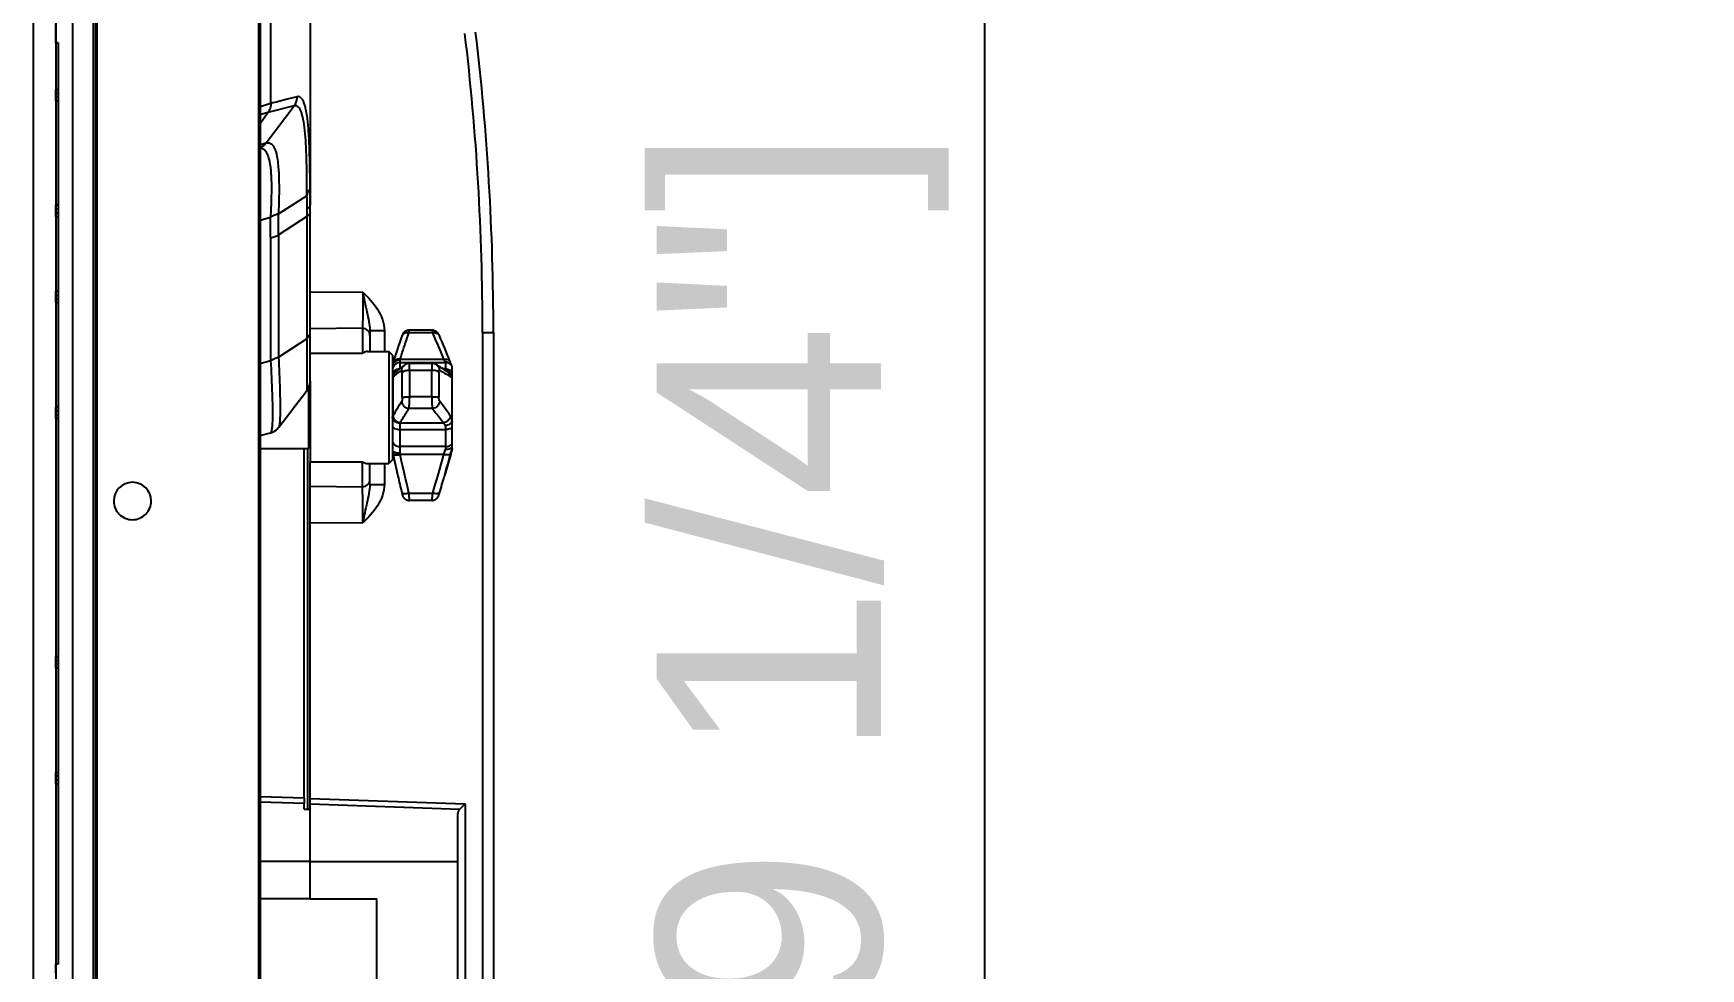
# Model space of a CAD drawing. Header units: millimetres. Extents: x -1070 to 42146, y 1440 to 12921.
# Drawn here: x 1522.8 to 1745.7, y 3146.5 to 3271.5 of the extents above; entities that cross this region are included whole.
import ezdxf

# ---------------------------------------------------------------- set-up
doc = ezdxf.new("R2010")
doc.units = ezdxf.units.MM
doc.layers.add('DIM', color=4, linetype='Continuous')
doc.layers.add('n', color=7, linetype='Continuous')
doc.styles.get("Standard").update_dxf_attribs({"font": 'arial.ttf'})
doc.dimstyles.new('ISO-200', dxfattribs={"dimtxt": 30, "dimasz": 25, "dimexe": 1.25, "dimexo": 5, "dimgap": 5, "dimtad": 1, "dimtoh": 1, "dimdec": 1, "dimdsep": 46, "dimtxsty": 'Standard', "dimcen": 2.5, "dimadec": 0, "dimazin": 0, "dimtfac": 1, "dimtdec": 1, "dimtmove": 0, "dimatfit": 3, "dimfxl": 1, "dimarcsym": 0})

# ---------------------------------------------------------------- blocks, each defined once
blk = doc.blocks.new('*D63')
at = {"layer": 'Defpoints', "color": 0, "transparency": 16777216}
for p in [(1535.32, 3416.54), (1535.32, 2876.54), (1649.96, 2876.54)]:
    blk.add_point(p, dxfattribs=at)
at = {"layer": 'DIM', "color": 0, "lineweight": -2, "transparency": 16777216}
for p, q in [((1540.32, 3416.54), (1651.21, 3416.54)), ((1649.96, 3391.54), (1649.96, 2901.54)), ((1540.32, 2876.54), (1651.21, 2876.54))]:
    blk.add_line(p, q, dxfattribs=at)
at = {"layer": 'DIM', "color": 0, "transparency": 16777216}
for points in [[(1645.79, 3391.54), (1654.12, 3391.54), (1649.96, 3416.54)], [(1645.79, 2901.54), (1654.12, 2901.54), (1649.96, 2876.54)]]:
    blk.add_solid(points, dxfattribs=at)
at = {"layer": 'DIM', "color": 0, "lineweight": -3, "transparency": 16777216, "insert": (1606.12, 3130.13), "char_height": 30, "attachment_point": 2, "rotation": 90}
blk.add_mtext('540 [1\'-9 1/4"]', dxfattribs=at)

msp = doc.modelspace()

# ---------------------------------------------------------------- linework, layer by layer
at = {"color": 1, "lineweight": -3}
msp.add_lwpolyline([(1525.817, 2771.641), (1522.817, 2771.641), (1522.817, 3521.641), (1525.817, 3521.641)], close=True, dxfattribs=at)
at = {"layer": 'n', "color": 7, "linetype": 'Continuous', "lineweight": -3, "true_color": 0xffffff}
for p, q in [((1552.976, 2895.505), (1552.976, 3397.577)), ((1528.117, 2897.769), (1528.117, 3395.313)), ((1530.824, 3394.66), (1530.824, 3021.541)), ((1531.117, 3394.699), (1531.117, 3021.541)), ((1531.322, 3394.726), (1531.322, 2898.355)), ((1553.117, 3394.041), (1553.117, 3104.041)), ((1559.817, 3292.191), (1559.817, 3250.891)), ((1554.579, 3262.171), (1554.579, 3280.911)), ((1525.817, 3270.291), (1525.817, 3272.791)), ((1526.117, 3270.291), (1525.817, 3270.291)), ((1526.117, 3270.291), (1526.117, 3147.141)), ((1526.117, 3264.041), (1525.817, 3264.041)), ((1525.817, 3264.024), (1525.817, 3264.041)), ((1525.817, 3263.525), (1525.817, 3264.024)), ((1525.817, 3264.024), (1526.117, 3264.024)), ((1525.817, 3263.024), (1525.817, 3263.525)), ((1525.817, 3263.525), (1526.117, 3263.525)), ((1525.817, 3262.525), (1525.817, 3263.024)), ((1525.817, 3263.024), (1526.117, 3263.024)), ((1525.817, 3262.524), (1526.117, 3262.524)), ((1554.182, 3260.947), (1553.114, 3260.629)), ((1554.579, 3262.171), (1553.117, 3261.724)), ((1553.117, 3259.502), (1554.182, 3260.947)), ((1553.942, 3256.895), (1557.7, 3261.853)), ((1557.696, 3261.857), (1554.182, 3260.947)), ((1553.12, 3256.676), (1553.909, 3256.887)), ((1553.909, 3256.887), (1553.938, 3256.896)), ((1555.585, 3247.406), (1559.397, 3249.89)), ((1559.817, 3250.891), (1559.817, 3249.01)), ((1526.117, 3248.557), (1525.817, 3248.557)), ((1525.817, 3248.057), (1525.817, 3248.557)), ((1525.817, 3247.556), (1525.817, 3248.057)), ((1526.117, 3248.057), (1525.817, 3248.057)), ((1525.817, 3247.057), (1525.817, 3247.556)), ((1525.817, 3247.556), (1526.117, 3247.556)), ((1559.404, 3247.089), (1559.402, 3248.063)), ((1559.817, 3249.01), (1559.817, 3248.686)), ((1559.817, 3248.686), (1559.817, 3249.01)), ((1559.817, 3247.705), (1559.817, 3248.686)), ((1559.817, 3239.491), (1559.817, 3247.705)), ((1525.817, 3247.041), (1525.817, 3247.057)), ((1525.817, 3247.057), (1526.117, 3247.057)), ((1526.117, 3247.041), (1525.817, 3247.041)), ((1553.117, 3246.586), (1554.522, 3246.963)), ((1555.594, 3244.607), (1559.404, 3247.089)), ((1559.403, 3230.741), (1559.404, 3247.089)), ((1554.525, 3244.25), (1554.525, 3227.813)), ((1555.594, 3244.607), (1555.595, 3228.259)), ((1559.817, 3231.465), (1559.817, 3239.491)), ((1526.117, 3237.072), (1525.817, 3237.072)), ((1525.817, 3237.055), (1525.817, 3237.072)), ((1525.817, 3236.556), (1525.817, 3237.055)), ((1525.817, 3237.055), (1526.117, 3237.055)), ((1525.817, 3236.055), (1525.817, 3236.556)), ((1525.817, 3236.556), (1526.117, 3236.556)), ((1566.852, 3236.96), (1559.817, 3236.894)), ((1525.817, 3235.556), (1525.817, 3236.055)), ((1525.817, 3236.055), (1526.117, 3236.055)), ((1525.817, 3235.555), (1526.117, 3235.555)), ((1566.817, 3232.128), (1559.817, 3232.063)), ((1566.817, 3232.128), (1566.817, 3229.041)), ((1567.817, 3231.824), (1567.817, 3231.162)), ((1567.817, 3231.824), (1568.479, 3231.824)), ((1568.479, 3231.824), (1569.747, 3231.824)), ((1569.747, 3231.824), (1569.747, 3229.041)), ((1573.087, 3231.866), (1573.091, 3231.868)), ((1573.091, 3231.872), (1573.091, 3231.872)), ((1576.09, 3231.872), (1573.091, 3231.872)), ((1576.09, 3231.872), (1576.09, 3231.872)), ((1576.09, 3231.868), (1576.095, 3231.865)), ((1555.595, 3228.259), (1559.403, 3230.741)), ((1559.817, 3225.051), (1559.817, 3231.465)), ((1567.817, 3231.162), (1567.817, 3229.041)), ((1572.082, 3231.083), (1572.081, 3231.082)), ((1576.169, 3231.524), (1573.027, 3231.524)), ((1577.088, 3231.15), (1577.088, 3231.15)), ((1582.869, 3231.541), (1584.317, 3231.541)), ((1582.869, 3231.541), (1582.869, 3112.164)), ((1584.317, 3231.541), (1584.317, 3112.164)), ((1553.117, 3227.436), (1554.525, 3227.813)), ((1559.817, 3228.785), (1566.817, 3228.785)), ((1566.817, 3229.041), (1566.817, 3228.785)), ((1567.485, 3229.041), (1570.317, 3229.041)), ((1570.817, 3228.541), (1570.317, 3229.041)), ((1570.317, 3229.041), (1570.317, 3227.906)), ((1570.317, 3227.906), (1570.317, 3226.977)), ((1570.817, 3228.541), (1570.817, 3228.388)), ((1570.817, 3228.388), (1570.817, 3227.477)), ((1570.817, 3227.477), (1570.817, 3227.344)), ((1570.817, 3227.344), (1570.817, 3226.576)), ((1570.888, 3227.501), (1570.888, 3227.501)), ((1570.983, 3227.805), (1570.898, 3227.532)), ((1570.898, 3227.532), (1570.898, 3227.532)), ((1571.103, 3228.182), (1570.983, 3227.805)), ((1571.817, 3227.873), (1571.817, 3227.541)), ((1571.817, 3227.541), (1577.856, 3227.541)), ((1571.817, 3227.541), (1571.817, 3226.729)), ((1571.853, 3228.004), (1577.622, 3228.004)), ((1573.045, 3227.41), (1573.045, 3227.41)), ((1576.146, 3227.41), (1573.045, 3227.41)), ((1576.147, 3227.41), (1576.146, 3227.41)), ((1576.697, 3227.252), (1576.695, 3227.253)), ((1577.856, 3227.541), (1577.951, 3227.541)), ((1577.951, 3226.701), (1577.951, 3227.541)), ((1578.556, 3227.594), (1578.556, 3227.594)), ((1559.817, 3225.049), (1559.817, 3225.051)), ((1559.817, 3225.051), (1559.817, 3225.049)), ((1559.817, 3225.051), (1559.817, 3225.051)), ((1559.817, 3225.049), (1559.817, 3224.937)), ((1559.817, 3225.048), (1559.817, 3225.049)), ((1559.817, 3225.049), (1559.817, 3225.048)), ((1570.317, 3226.977), (1570.317, 3223.541)), ((1570.817, 3226.576), (1570.817, 3226.225)), ((1570.817, 3226.225), (1570.817, 3225.85)), ((1570.817, 3225.85), (1570.817, 3225.421)), ((1570.818, 3225.446), (1570.817, 3225.426)), ((1570.817, 3225.421), (1570.817, 3224.609)), ((1570.82, 3225.498), (1570.818, 3225.446)), ((1570.832, 3225.598), (1570.82, 3225.498)), ((1570.868, 3225.603), (1570.868, 3225.427)), ((1570.868, 3225.427), (1570.868, 3222.032)), ((1571.205, 3226.226), (1571.201, 3226.223)), ((1571.201, 3226.223), (1571.201, 3226.223)), ((1571.291, 3226.299), (1571.205, 3226.226)), ((1572.138, 3222.888), (1572.138, 3226.198)), ((1572.417, 3227.195), (1572.418, 3227.196)), ((1573.113, 3226.505), (1576.063, 3226.505)), ((1573.113, 3226.505), (1573.113, 3222.977)), ((1576.063, 3222.977), (1576.063, 3226.505)), ((1577.024, 3226.217), (1577.024, 3222.894)), ((1577.951, 3226.701), (1577.571, 3226.701)), ((1578.193, 3226.285), (1578.193, 3226.286)), ((1578.732, 3227.163), (1578.724, 3227.18)), ((1578.817, 3226.271), (1578.817, 3227.041)), ((1578.817, 3225.704), (1578.817, 3226.271)), ((1578.817, 3221.541), (1578.817, 3225.704)), ((1555.617, 3218.899), (1559.403, 3223.833)), ((1559.405, 3223.833), (1559.405, 3223.833)), ((1559.617, 3224.178), (1559.617, 3221.541)), ((1559.817, 3223.541), (1559.617, 3223.541)), ((1559.81, 3224.89), (1559.812, 3224.917)), ((1559.817, 3224.937), (1559.817, 3224.71)), ((1559.817, 3224.71), (1559.817, 3224.247)), ((1559.817, 3224.247), (1559.817, 3221.541)), ((1570.317, 3223.541), (1570.317, 3223.05)), ((1570.317, 3223.05), (1570.317, 3222.801)), ((1570.317, 3222.801), (1570.317, 3221.541)), ((1570.817, 3224.609), (1570.817, 3223.47)), ((1570.817, 3223.47), (1570.817, 3222.996)), ((1570.817, 3222.996), (1570.817, 3222.756)), ((1570.817, 3222.756), (1570.817, 3222.272)), ((1573.113, 3222.977), (1573.112, 3222.805)), ((1576.063, 3222.977), (1573.113, 3222.977)), ((1526.117, 3221.589), (1525.817, 3221.589)), ((1525.817, 3221.089), (1525.817, 3221.588)), ((1525.817, 3220.588), (1525.817, 3221.089)), ((1526.117, 3221.089), (1525.817, 3221.089)), ((1525.817, 3220.089), (1525.817, 3220.588)), ((1525.817, 3220.588), (1526.117, 3220.588)), ((1559.617, 3221.541), (1559.617, 3218.541)), ((1559.817, 3221.541), (1559.817, 3214.296)), ((1570.317, 3221.541), (1570.317, 3221.034)), ((1570.317, 3221.034), (1570.317, 3220.28)), ((1570.817, 3222.272), (1570.817, 3221.541)), ((1570.817, 3221.541), (1570.817, 3221.052)), ((1570.817, 3221.052), (1570.817, 3220.809)), ((1570.817, 3220.809), (1570.817, 3220.325)), ((1570.868, 3222.032), (1570.868, 3221.541)), ((1570.868, 3221.541), (1570.868, 3220.893)), ((1570.868, 3220.893), (1570.868, 3220.764)), ((1570.868, 3220.764), (1570.868, 3220.379)), ((1571.15, 3220.881), (1571.079, 3220.756)), ((1572.052, 3222.351), (1571.545, 3221.541)), ((1576.169, 3221.397), (1573.027, 3221.397)), ((1577.758, 3221.541), (1577.131, 3222.355)), ((1578.817, 3219.733), (1578.817, 3221.541)), ((1525.817, 3220.072), (1525.817, 3220.089)), ((1525.817, 3220.089), (1526.117, 3220.089)), ((1526.117, 3220.072), (1525.817, 3220.072)), ((1555.595, 3218.869), (1555.617, 3218.899)), ((1555.603, 3218.863), (1555.626, 3218.892)), ((1555.603, 3218.863), (1555.626, 3218.892)), ((1555.625, 3218.891), (1555.625, 3218.891)), ((1559.817, 3219.541), (1559.617, 3219.541)), ((1559.617, 3218.541), (1559.617, 3218.45)), ((1559.617, 3218.45), (1559.617, 3216.046)), ((1570.317, 3220.28), (1570.317, 3220.031)), ((1570.317, 3220.031), (1570.317, 3219.538)), ((1570.317, 3219.538), (1570.317, 3216.105)), ((1570.817, 3220.325), (1570.817, 3220.085)), ((1570.817, 3220.085), (1570.817, 3219.847)), ((1570.817, 3219.847), (1570.817, 3219.541)), ((1570.817, 3219.541), (1570.817, 3218.254)), ((1571.817, 3219.415), (1571.817, 3218.603)), ((1571.817, 3218.603), (1577.951, 3218.603)), ((1571.817, 3218.603), (1571.817, 3216.309)), ((1571.853, 3219.501), (1577.622, 3219.501)), ((1577.951, 3216.309), (1577.951, 3218.603)), ((1578.817, 3218.848), (1578.817, 3219.733)), ((1578.817, 3216.745), (1578.817, 3218.848)), ((1553.117, 3217.777), (1554.525, 3218.154)), ((1554.53, 3218.155), (1554.53, 3218.155)), ((1570.317, 3216.105), (1570.317, 3214.041)), ((1570.817, 3218.254), (1570.817, 3218.041)), ((1570.817, 3218.041), (1570.817, 3216.678)), ((1570.817, 3216.678), (1570.817, 3216.339)), ((1570.817, 3216.339), (1570.817, 3215.738)), ((1571.817, 3216.309), (1571.817, 3215.456)), ((1577.951, 3216.309), (1571.817, 3216.309)), ((1578.817, 3216.346), (1578.817, 3216.745)), ((1578.817, 3216.041), (1578.817, 3216.346)), ((1553.117, 3216.041), (1559.617, 3216.041)), ((1559.017, 3169.312), (1559.017, 3216.041)), ((1559.517, 3167.869), (1559.517, 3216.041)), ((1559.817, 3211.019), (1559.817, 3214.296)), ((1559.817, 3214.296), (1566.817, 3214.296)), ((1566.817, 3214.041), (1566.817, 3214.296)), ((1566.817, 3210.953), (1566.817, 3214.041)), ((1567.485, 3214.041), (1570.317, 3214.041)), ((1567.817, 3211.919), (1567.817, 3214.041)), ((1569.747, 3214.041), (1569.747, 3211.257)), ((1570.817, 3214.541), (1570.317, 3214.041)), ((1570.817, 3215.738), (1570.817, 3215.604)), ((1570.817, 3215.604), (1570.817, 3215.249)), ((1570.817, 3215.249), (1570.817, 3214.545)), ((1570.817, 3214.545), (1570.817, 3214.541)), ((1570.868, 3215.428), (1570.879, 3215.379)), ((1570.868, 3215.428), (1570.868, 3215.319)), ((1570.868, 3215.319), (1571.036, 3214.591)), ((1570.879, 3215.379), (1570.89, 3215.324)), ((1571.036, 3214.591), (1571.496, 3212.6)), ((1571.853, 3215.255), (1571.843, 3215.288)), ((1577.622, 3215.255), (1571.853, 3215.255)), ((1578.612, 3215.322), (1577.815, 3212.533)), ((1578.817, 3216.041), (1578.612, 3215.322)), ((1567.817, 3211.257), (1567.817, 3211.919)), ((1571.496, 3212.6), (1571.536, 3212.425)), ((1571.535, 3212.424), (1571.551, 3212.355)), ((1571.536, 3212.425), (1571.546, 3212.382)), ((1577.747, 3212.289), (1577.759, 3212.333)), ((1577.758, 3212.333), (1577.814, 3212.532)), ((1577.759, 3212.333), (1577.816, 3212.532)), ((1559.817, 3206.187), (1559.817, 3211.019)), ((1559.817, 3211.019), (1566.817, 3210.953)), ((1567.817, 3211.257), (1568.479, 3211.257)), ((1568.479, 3211.257), (1569.747, 3211.257)), ((1572.053, 3210.211), (1572.053, 3210.211)), ((1573.027, 3210.096), (1576.169, 3210.096)), ((1577.129, 3210.161), (1577.129, 3210.16)), ((1576.064, 3209.114), (1573.112, 3209.114)), ((1576.064, 3209.114), (1576.064, 3209.114)), ((1559.817, 3169.284), (1559.817, 3206.187)), ((1559.817, 3206.187), (1566.852, 3206.122)), ((1526.117, 3188.244), (1525.817, 3188.244)), ((1525.817, 3188.227), (1525.817, 3188.244)), ((1525.817, 3187.728), (1525.817, 3188.227)), ((1525.817, 3188.227), (1526.117, 3188.227)), ((1525.817, 3187.227), (1525.817, 3187.728)), ((1525.817, 3187.728), (1526.117, 3187.728)), ((1525.817, 3186.728), (1525.817, 3187.227)), ((1525.817, 3187.227), (1526.117, 3187.227)), ((1525.817, 3186.727), (1526.117, 3186.727)), ((1526.117, 3172.761), (1525.817, 3172.761)), ((1525.817, 3172.261), (1525.817, 3172.76)), ((1525.817, 3171.76), (1525.817, 3172.261)), ((1526.117, 3172.261), (1525.817, 3172.261)), ((1525.817, 3171.26), (1525.817, 3171.76)), ((1525.817, 3171.76), (1526.117, 3171.76)), ((1525.817, 3171.244), (1525.817, 3171.26)), ((1525.817, 3171.26), (1526.117, 3171.26)), ((1526.117, 3171.244), (1525.817, 3171.244)), ((1559.017, 3169.312), (1553.117, 3169.518)), ((1559.017, 3169.312), (1559.017, 3168.603)), ((1559.817, 3168.575), (1559.817, 3169.284)), ((1559.817, 3169.284), (1580.552, 3168.559)), ((1559.017, 3168.603), (1553.117, 3168.809)), ((1559.017, 3167.869), (1559.017, 3168.603)), ((1559.017, 3167.869), (1559.517, 3167.869)), ((1559.817, 3167.569), (1559.817, 3168.575)), ((1559.817, 3168.575), (1579.835, 3167.876)), ((1559.817, 3160.869), (1559.817, 3167.569)), ((1559.817, 3160.869), (1559.817, 3167.569)), ((1579.517, 3167.145), (1579.517, 3125.936)), ((1579.835, 3167.876), (1580.552, 3168.559)), ((1580.552, 3168.559), (1580.552, 3124.522)), ((1559.817, 3160.869), (1553.117, 3160.869)), ((1559.817, 3155.869), (1559.817, 3160.869)), ((1559.817, 3160.869), (1579.517, 3160.869)), ((1559.817, 3155.869), (1559.817, 3160.869)), ((1559.817, 3155.869), (1553.117, 3155.869)), ((1559.817, 3155.869), (1568.73, 3155.869)), ((1568.73, 3137.213), (1568.73, 3155.869)), ((1526.117, 3147.141), (1525.817, 3147.141)), ((1525.817, 3145.941), (1525.817, 3147.141))]:
    msp.add_line(p, q, dxfattribs=at)
for points in [[(1573.091, 3231.868), (1573, 3231.864), (1572.894, 3231.848), (1572.793, 3231.823), (1572.697, 3231.788), (1572.607, 3231.744), (1572.523, 3231.694), (1572.447, 3231.638), (1572.38, 3231.577), (1572.32, 3231.514), (1572.268, 3231.45), (1572.224, 3231.386), (1572.187, 3231.324), (1572.155, 3231.262), (1572.127, 3231.201), (1572.102, 3231.139), (1572.081, 3231.082)], [(1577.088, 3231.15), (1577.051, 3231.231), (1577.013, 3231.303), (1576.972, 3231.372), (1576.924, 3231.441), (1576.869, 3231.509), (1576.804, 3231.578), (1576.727, 3231.644), (1576.641, 3231.705), (1576.546, 3231.76), (1576.441, 3231.805), (1576.328, 3231.839), (1576.209, 3231.861), (1576.09, 3231.868)], [(1572.082, 3231.083), (1571.95, 3230.703), (1571.795, 3230.253), (1571.645, 3229.814), (1571.5, 3229.388), (1571.362, 3228.974), (1571.229, 3228.572), (1571.103, 3228.182)], [(1578.556, 3227.594), (1578.45, 3227.868), (1578.301, 3228.247), (1578.144, 3228.637), (1577.98, 3229.039), (1577.808, 3229.454), (1577.629, 3229.88), (1577.443, 3230.319), (1577.251, 3230.769), (1577.088, 3231.15)], [(1570.898, 3227.532), (1570.895, 3227.522), (1570.891, 3227.512), (1570.888, 3227.501)], [(1573.045, 3227.409), (1572.988, 3227.407), (1572.894, 3227.398), (1572.801, 3227.38), (1572.711, 3227.353), (1572.623, 3227.318), (1572.538, 3227.275), (1572.458, 3227.225), (1572.418, 3227.196)], [(1576.695, 3227.253), (1576.668, 3227.269), (1576.581, 3227.314), (1576.491, 3227.351), (1576.398, 3227.378), (1576.303, 3227.397), (1576.206, 3227.407), (1576.147, 3227.409)], [(1578.193, 3226.286), (1578.082, 3226.362), (1577.928, 3226.466), (1577.767, 3226.573), (1577.598, 3226.683), (1577.423, 3226.796), (1577.241, 3226.911), (1577.054, 3227.029), (1576.86, 3227.15), (1576.697, 3227.252)], [(1578.724, 3227.18), (1578.698, 3227.243), (1578.667, 3227.315), (1578.634, 3227.396), (1578.598, 3227.486), (1578.556, 3227.594)], [(1559.812, 3224.917), (1559.814, 3224.947), (1559.817, 3225.049)], [(1570.881, 3225.779), (1570.853, 3225.691), (1570.832, 3225.598)], [(1571.047, 3226.069), (1571, 3226.007), (1570.956, 3225.937), (1570.915, 3225.861), (1570.881, 3225.779)], [(1571.144, 3226.173), (1571.095, 3226.124), (1571.047, 3226.069)], [(1571.205, 3226.226), (1571.191, 3226.215), (1571.144, 3226.173)], [(1572.417, 3227.195), (1572.285, 3227.093), (1572.128, 3226.972), (1571.976, 3226.853), (1571.828, 3226.737), (1571.686, 3226.624), (1571.548, 3226.513), (1571.417, 3226.405), (1571.291, 3226.299)], [(1555.626, 3218.892), (1555.991, 3219.37), (1556.482, 3220.013), (1556.96, 3220.638), (1557.424, 3221.245), (1557.873, 3221.833), (1558.309, 3222.403), (1558.731, 3222.954), (1559.139, 3223.486), (1559.404, 3223.832)], [(1559.404, 3223.832), (1559.454, 3223.901), (1559.511, 3223.986), (1559.563, 3224.073), (1559.61, 3224.163), (1559.653, 3224.256), (1559.691, 3224.351), (1559.724, 3224.447), (1559.752, 3224.545), (1559.768, 3224.609)], [(1559.768, 3224.609), (1559.776, 3224.644), (1559.794, 3224.744), (1559.795, 3224.758)], [(1559.795, 3224.758), (1559.807, 3224.846), (1559.81, 3224.89)], [(1554.53, 3218.155), (1554.609, 3218.178), (1554.698, 3218.208), (1554.786, 3218.242), (1554.87, 3218.28), (1554.952, 3218.321), (1555.032, 3218.365), (1555.108, 3218.412), (1555.181, 3218.462), (1555.251, 3218.514), (1555.318, 3218.568), (1555.381, 3218.623), (1555.441, 3218.681), (1555.497, 3218.739), (1555.549, 3218.797), (1555.598, 3218.856), (1555.603, 3218.863)], [(1555.386, 3218.628), (1555.44, 3218.68), (1555.496, 3218.738), (1555.549, 3218.796), (1555.598, 3218.855), (1555.603, 3218.863)], [(1571.551, 3212.355), (1571.61, 3212.1), (1571.671, 3211.838), (1571.735, 3211.566), (1571.8, 3211.286), (1571.868, 3210.997), (1571.938, 3210.7), (1572.01, 3210.393), (1572.053, 3210.211)], [(1577.129, 3210.16), (1577.182, 3210.342), (1577.271, 3210.646), (1577.357, 3210.941), (1577.44, 3211.228), (1577.521, 3211.506), (1577.599, 3211.775), (1577.674, 3212.036), (1577.747, 3212.289)], [(1572.053, 3210.211), (1572.061, 3210.182), (1572.07, 3210.141), (1572.08, 3210.102), (1572.089, 3210.065), (1572.097, 3210.031), (1572.105, 3210), (1572.112, 3209.97), (1572.119, 3209.943), (1572.126, 3209.919), (1572.132, 3209.896), (1572.138, 3209.874), (1572.144, 3209.852), (1572.151, 3209.83), (1572.159, 3209.806), (1572.169, 3209.778), (1572.181, 3209.747), (1572.194, 3209.715), (1572.209, 3209.682), (1572.227, 3209.647), (1572.247, 3209.611), (1572.269, 3209.576), (1572.293, 3209.54), (1572.318, 3209.505), (1572.346, 3209.471), (1572.375, 3209.438), (1572.406, 3209.406), (1572.438, 3209.375), (1572.473, 3209.345), (1572.509, 3209.316), (1572.547, 3209.289), (1572.586, 3209.263), (1572.628, 3209.239), (1572.671, 3209.216), (1572.715, 3209.196), (1572.762, 3209.177), (1572.809, 3209.161), (1572.858, 3209.147), (1572.909, 3209.135), (1572.96, 3209.125), (1573.013, 3209.119), (1573.067, 3209.115), (1573.112, 3209.114)], [(1576.064, 3209.114), (1576.131, 3209.116), (1576.193, 3209.122), (1576.254, 3209.132), (1576.313, 3209.145), (1576.371, 3209.162), (1576.426, 3209.182), (1576.48, 3209.205), (1576.531, 3209.23), (1576.58, 3209.258), (1576.627, 3209.288), (1576.671, 3209.319), (1576.712, 3209.353), (1576.751, 3209.388), (1576.787, 3209.423), (1576.82, 3209.46), (1576.851, 3209.497), (1576.88, 3209.536), (1576.907, 3209.576), (1576.931, 3209.615), (1576.953, 3209.654), (1576.972, 3209.694), (1576.989, 3209.73), (1577.002, 3209.763), (1577.014, 3209.794), (1577.025, 3209.825), (1577.036, 3209.856), (1577.046, 3209.889), (1577.058, 3209.925), (1577.07, 3209.965), (1577.084, 3210.008), (1577.098, 3210.056), (1577.114, 3210.108), (1577.129, 3210.161)]]:
    msp.add_lwpolyline(points, dxfattribs=at)
for centre, radius, start, end in [((1243.24, 3231.523), 339.629, 0.00295, 6.76671), ((1243.484, 3231.541), 340.833, 0, 6.76966), ((1059.79, 3247.564), 499.612, 0.05719, 0.26666), ((1065.549, 3248.688), 494.268, 0.03727, 0.25536), ((1042.621, 3244.396), 512.973, 0.02355, 0.33618), ((1038.403, 3245.057), 516.123, 359.91046, 0.21157), ((1576.584, 3230.934), 0.549, 23.15247, 25.16752), ((1571.452, 3227.324), 0.591, 159.47096, 162.62633), ((1571.817, 3226.541), 1, 90, 157.5), ((1571.458, 3227.322), 0.597, 143.56186, 159.43937), ((1564.584, 3231.383), 8.016, 334.89213, 335.06783), ((1577.896, 3226.608), 1.022, 86.21947, 92.24913), ((1577.951, 3226.541), 1, 38.53938, 90), ((1577.896, 3226.613), 1.017, 80.14646, 86.23441), ((1557.817, 3225.051), 2, 356.16667, 0), ((1557.817, 3225.049), 2, 356.21881, 360), ((1571.817, 3226.541), 1, 157.5, 180), ((1570.724, 3225.807), 0.25, 305.26634, 308.24278), ((1571.803, 3225.524), 0.922, 130.71801, 137.32885), ((1577.823, 3225.442), 1.029, 75.98016, 83.98436), ((1577.822, 3225.443), 1.028, 63.56716, 75.93184), ((1577.951, 3226.541), 1, 30.00234, 38.53938), ((1557.817, 3225.051), 2, 322.48476, 347.2486), ((1557.817, 3225.051), 2, 347.2486, 351.57877), ((1557.817, 3225.051), 2, 351.57877, 355.37829), ((1557.817, 3225.051), 2, 355.37829, 356.16667), ((1592.245, 3222.977), 16.182, 180.00049, 180.61076), ((1589.031, 3210.481), 20.685, 150.21499, 151.34919), ((1597.644, 3205.475), 30.647, 148.38335, 149.8222), ((1571.666, 3219.969), 0.897, 151.37711, 152.79578), ((1572.268, 3219.143), 0.548, 139.20422, 140.89724), ((1694.068, 3241.354), 125.898, 191.93255, 192.37843), ((1715.9, 3246.133), 148.247, 192.37354, 192.5856), ((1754.925, 3254.879), 188.24, 192.59541, 192.97953), ((1455.848, 3247.491), 126.879, 344.00609, 345.3162)]:
    msp.add_arc(centre, radius, start, end, dxfattribs=at)
for centre, major_axis, start_param, end_param in [((1536.068, 3209.041), (0, 2.5), 0, 1.5707963), ((1536.068, 3209.041), (0, 2.5), -1.5707963, 0), ((1536.068, 3209.041), (0, 2.5), 1.5707963, 3.1415927), ((1536.068, 3209.041), (0, 2.5), -3.1415927, -1.5707963), ((1559.517, 3167.569), (0, 0.3), -1.5707963, 0), ((1580.517, 3167.145), (1, 0), 2.3218969, 3.1415927)]:
    msp.add_ellipse(centre, major_axis=major_axis, ratio=1, start_param=start_param, end_param=end_param, dxfattribs=at)
for points, knots in [([(1558.077, 3263.068), (1557.572, 3262.938), (1556.404, 3262.644), (1555.24, 3262.341), (1554.579, 3262.171)], [0, 0, 0, 0, 0.4334101, 1, 1, 1, 1]), ([(1557.699, 3261.853), (1557.756, 3261.936), (1557.889, 3262.167), (1558.049, 3262.57), (1558.083, 3262.903), (1558.077, 3263.068)], [0, 0, 0, 0, 0.2339968, 0.6180406, 1, 1, 1, 1]), ([(1559.812, 3250.891), (1559.808, 3251.829), (1559.793, 3253.605), (1559.737, 3256.105), (1559.637, 3258.263), (1559.481, 3260.041), (1559.291, 3261.272), (1559.088, 3262.041), (1558.93, 3262.463), (1558.753, 3262.778), (1558.55, 3262.992), (1558.315, 3263.097), (1558.153, 3263.087), (1558.077, 3263.068)], [0, 0, 0, 0, 0.220135, 0.4170073, 0.5870226, 0.7270722, 0.8360529, 0.878766, 0.9137099, 0.9414397, 0.9632733, 0.9816881, 1, 1, 1, 1]), ([(1554.579, 3262.171), (1554.581, 3261.953), (1554.515, 3261.515), (1554.312, 3261.121), (1554.183, 3260.947)], [0, 0, 0, 0, 0.501755, 1, 1, 1, 1]), ([(1559.394, 3249.891), (1559.393, 3250.808), (1559.386, 3252.549), (1559.336, 3255.002), (1559.243, 3257.123), (1559.092, 3258.875), (1558.905, 3260.089), (1558.704, 3260.848), (1558.547, 3261.264), (1558.371, 3261.575), (1558.169, 3261.784), (1557.935, 3261.886), (1557.774, 3261.873), (1557.7, 3261.853)], [0, 0, 0, 0, 0.2190864, 0.4155256, 0.5856118, 0.7259448, 0.8352683, 0.878131, 0.9132059, 0.9410624, 0.9630178, 0.9814988, 1, 1, 1, 1]), ([(1553.117, 3256.21), (1553.231, 3256.21), (1553.469, 3256.163), (1553.78, 3255.926), (1554.032, 3255.549), (1554.156, 3255.243), (1554.214, 3255.07)], [0, 0, 0, 0, 0.2017738, 0.4164256, 0.6760517, 1, 1, 1, 1]), ([(1553.942, 3256.895), (1554.068, 3256.929), (1554.341, 3256.949), (1554.722, 3256.73), (1555.012, 3256.311), (1555.147, 3255.963), (1555.211, 3255.761)], [0, 0, 0, 0, 0.2065494, 0.4107271, 0.6650899, 1, 1, 1, 1]), ([(1554.214, 3255.07), (1554.36, 3254.63), (1554.546, 3253.555), (1554.648, 3251.716), (1554.635, 3249.463), (1554.559, 3247.832), (1554.514, 3246.96)], [0, 0, 0, 0, 0.1706599, 0.3988381, 0.678468, 1, 1, 1, 1]), ([(1555.211, 3255.761), (1555.353, 3255.308), (1555.54, 3254.204), (1555.656, 3252.313), (1555.668, 3249.99), (1555.617, 3248.307), (1555.583, 3247.406)], [0, 0, 0, 0, 0.1699529, 0.3978346, 0.6776608, 1, 1, 1, 1]), ([(1559.397, 3249.891), (1559.425, 3250.019), (1559.477, 3250.2), (1559.571, 3250.413), (1559.651, 3250.522), (1559.728, 3250.602), (1559.797, 3250.72), (1559.811, 3250.823), (1559.812, 3250.891)], [0, 0, 0, 0, 0.358383, 0.5136747, 0.6309265, 0.7260239, 0.8156521, 1, 1, 1, 1]), ([(1555.583, 3247.396), (1555.509, 3247.387), (1555.345, 3247.346), (1554.98, 3247.216), (1554.701, 3247.073), (1554.514, 3246.96)], [0, 0, 0, 0, 0.1927941, 0.4350229, 1, 1, 1, 1]), ([(1559.817, 3248.686), (1559.817, 3248.571), (1559.722, 3248.313), (1559.52, 3248.142), (1559.402, 3248.063)], [0, 0, 0, 0, 0.4480396, 1, 1, 1, 1]), ([(1559.817, 3247.705), (1559.817, 3247.591), (1559.722, 3247.334), (1559.522, 3247.164), (1559.404, 3247.085)], [0, 0, 0, 0, 0.4479867, 1, 1, 1, 1]), ([(1554.525, 3244.25), (1554.726, 3244.277), (1555.097, 3244.357), (1555.447, 3244.512), (1555.594, 3244.607)], [0, 0, 0, 0, 0.5368122, 1, 1, 1, 1]), ([(1566.852, 3236.96), (1566.851, 3236.424), (1566.843, 3234.813), (1566.847, 3233.202), (1566.817, 3232.128)], [0, 0, 0, 0, 0.3328421, 1, 1, 1, 1]), ([(1566.852, 3236.96), (1567.031, 3236.062), (1567.298, 3234.749), (1567.676, 3233.051), (1567.817, 3232.23), (1567.817, 3231.824)], [0, 0, 0, 0, 0.5255642, 0.7674466, 1, 1, 1, 1]), ([(1566.852, 3236.96), (1567.564, 3236.247), (1568.975, 3234.819), (1569.747, 3232.821), (1569.747, 3231.824)], [0, 0, 0, 0, 0.5028313, 1, 1, 1, 1]), ([(1567.817, 3231.162), (1567.817, 3231.41), (1567.595, 3231.93), (1567.071, 3232.128), (1566.817, 3232.128)], [0, 0, 0, 0, 0.493873, 1, 1, 1, 1]), ([(1573.027, 3231.524), (1573.032, 3231.57), (1573.042, 3231.651), (1573.057, 3231.755), (1573.072, 3231.822), (1573.08, 3231.857), (1573.087, 3231.866)], [0, 0, 0, 0, 0.4018651, 0.7031962, 0.9025986, 1, 1, 1, 1]), ([(1576.095, 3231.865), (1576.103, 3231.857), (1576.114, 3231.821), (1576.131, 3231.755), (1576.15, 3231.65), (1576.162, 3231.57), (1576.169, 3231.524)], [0, 0, 0, 0, 0.1013668, 0.302128, 0.6022859, 1, 1, 1, 1]), ([(1559.403, 3230.739), (1559.46, 3230.817), (1559.557, 3230.958), (1559.7, 3231.134), (1559.8, 3231.294), (1559.817, 3231.409), (1559.817, 3231.465)], [0, 0, 0, 0, 0.3412735, 0.601587, 0.8028326, 1, 1, 1, 1]), ([(1559.405, 3223.833), (1559.411, 3223.845), (1559.409, 3223.893), (1559.417, 3223.988), (1559.418, 3224.143), (1559.422, 3224.352), (1559.424, 3224.617), (1559.427, 3225.079), (1559.427, 3225.786), (1559.425, 3226.782), (1559.421, 3227.96), (1559.413, 3229.3), (1559.408, 3230.245), (1559.404, 3230.74)], [0, 0, 0, 0, 0.0057862, 0.0198176, 0.0420539, 0.0724285, 0.1108405, 0.1571788, 0.2730265, 0.4180809, 0.5896914, 0.7847723, 1, 1, 1, 1]), ([(1571.853, 3228.004), (1571.944, 3228.299), (1572.32, 3229.477), (1572.723, 3230.647), (1573.027, 3231.524)], [0, 0, 0, 0, 0.2493469, 1, 1, 1, 1]), ([(1573.027, 3231.524), (1572.928, 3231.538), (1572.726, 3231.543), (1572.439, 3231.471), (1572.205, 3231.314), (1572.109, 3231.161), (1572.082, 3231.083)], [0, 0, 0, 0, 0.2670108, 0.5334851, 0.7795548, 1, 1, 1, 1]), ([(1576.169, 3231.524), (1576.26, 3231.54), (1576.447, 3231.552), (1576.717, 3231.5), (1576.944, 3231.371), (1577.047, 3231.238), (1577.08, 3231.168)], [0, 0, 0, 0, 0.2663332, 0.5311638, 0.7772564, 1, 1, 1, 1]), ([(1576.169, 3231.524), (1576.294, 3231.231), (1576.794, 3230.065), (1577.281, 3228.892), (1577.622, 3228.004)], [0, 0, 0, 0, 0.2507024, 1, 1, 1, 1]), ([(1555.595, 3228.247), (1555.53, 3228.201), (1555.408, 3228.166), (1555.243, 3228.12), (1555.06, 3228.05), (1554.82, 3227.947), (1554.624, 3227.861), (1554.525, 3227.813)], [0, 0, 0, 0, 0.2069531, 0.3202061, 0.4443789, 0.7153497, 1, 1, 1, 1]), ([(1554.53, 3227.815), (1554.616, 3226.318), (1554.734, 3223.743), (1554.797, 3221.164), (1554.776, 3220.084)], [0, 0, 0, 0, 0.5813645, 1, 1, 1, 1]), ([(1555.596, 3228.259), (1555.666, 3226.801), (1555.762, 3224.294), (1555.812, 3221.785), (1555.796, 3220.735)], [0, 0, 0, 0, 0.5815078, 1, 1, 1, 1]), ([(1567.485, 3229.041), (1567.434, 3229.041), (1567.193, 3229.011), (1566.972, 3228.895), (1566.817, 3228.785)], [0, 0, 0, 0, 0.2120776, 1, 1, 1, 1]), ([(1571.817, 3227.873), (1571.693, 3227.873), (1571.438, 3227.834), (1571.102, 3227.655), (1570.871, 3227.373), (1570.817, 3227.146), (1570.817, 3227.041)], [0, 0, 0, 0, 0.2599494, 0.5295122, 0.7804516, 1, 1, 1, 1]), ([(1571.853, 3228.004), (1571.751, 3228.017), (1571.543, 3228.019), (1571.249, 3227.937), (1571.015, 3227.771), (1570.923, 3227.612), (1570.898, 3227.532)], [0, 0, 0, 0, 0.2689998, 0.5366062, 0.7820574, 1, 1, 1, 1]), ([(1571.843, 3227.982), (1571.679, 3228.002), (1571.353, 3227.982), (1571.067, 3227.799), (1570.977, 3227.677)], [0, 0, 0, 0, 0.5206834, 1, 1, 1, 1]), ([(1571.817, 3227.873), (1571.817, 3227.882), (1571.819, 3227.919), (1571.831, 3227.956), (1571.843, 3227.982)], [0, 0, 0, 0, 0.2311552, 1, 1, 1, 1]), ([(1573.113, 3226.505), (1573.113, 3226.631), (1573.111, 3226.807), (1573.103, 3227.027), (1573.095, 3227.156), (1573.086, 3227.259), (1573.075, 3227.337), (1573.065, 3227.381), (1573.053, 3227.408), (1573.045, 3227.409)], [0, 0, 0, 0, 0.4115869, 0.5806217, 0.7230239, 0.8372428, 0.9218261, 0.9756686, 1, 1, 1, 1]), ([(1576.146, 3227.409), (1576.138, 3227.408), (1576.122, 3227.383), (1576.11, 3227.338), (1576.096, 3227.26), (1576.079, 3227.107), (1576.065, 3226.852), (1576.063, 3226.631), (1576.063, 3226.505)], [0, 0, 0, 0, 0.0265839, 0.0806759, 0.1647326, 0.2781109, 0.5880409, 1, 1, 1, 1]), ([(1577.131, 3226.523), (1577.12, 3226.664), (1577.034, 3226.953), (1576.823, 3227.173), (1576.697, 3227.252)], [0, 0, 0, 0, 0.4877572, 1, 1, 1, 1]), ([(1577.622, 3228.004), (1577.719, 3228.019), (1577.917, 3228.028), (1578.199, 3227.962), (1578.43, 3227.815), (1578.527, 3227.669), (1578.556, 3227.594)], [0, 0, 0, 0, 0.2694935, 0.5360588, 0.7809837, 1, 1, 1, 1]), ([(1577.622, 3228.004), (1577.645, 3227.964), (1577.72, 3227.837), (1577.798, 3227.713), (1577.856, 3227.629)], [0, 0, 0, 0, 0.312231, 1, 1, 1, 1]), ([(1577.856, 3227.629), (1577.873, 3227.607), (1577.902, 3227.575), (1577.935, 3227.547), (1577.948, 3227.541)], [0, 0, 0, 0, 0.6586943, 1, 1, 1, 1]), ([(1578.07, 3227.615), (1578.199, 3227.592), (1578.45, 3227.495), (1578.64, 3227.303), (1578.709, 3227.193)], [0, 0, 0, 0, 0.503034, 1, 1, 1, 1]), ([(1571.779, 3226.7), (1571.653, 3226.696), (1571.405, 3226.647), (1571.087, 3226.459), (1570.869, 3226.178), (1570.817, 3225.95), (1570.817, 3225.841)], [0, 0, 0, 0, 0.2672536, 0.5242795, 0.7672854, 1, 1, 1, 1]), ([(1570.868, 3225.603), (1570.882, 3225.718), (1570.953, 3225.952), (1571.107, 3226.144), (1571.201, 3226.223)], [0, 0, 0, 0, 0.4852447, 1, 1, 1, 1]), ([(1570.879, 3225.611), (1570.972, 3225.684), (1571.36, 3225.985), (1571.754, 3226.278), (1572.052, 3226.501)], [0, 0, 0, 0, 0.2407606, 1, 1, 1, 1]), ([(1571.125, 3226.149), (1571.055, 3226.073), (1570.943, 3225.903), (1570.89, 3225.707), (1570.879, 3225.611)], [0, 0, 0, 0, 0.5145368, 1, 1, 1, 1]), ([(1572.052, 3226.501), (1572.06, 3226.63), (1572.131, 3226.897), (1572.308, 3227.111), (1572.417, 3227.195)], [0, 0, 0, 0, 0.4850564, 1, 1, 1, 1]), ([(1572.052, 3226.501), (1572.058, 3226.504), (1572.07, 3226.509), (1572.09, 3226.499), (1572.104, 3226.476), (1572.123, 3226.423), (1572.135, 3226.328), (1572.138, 3226.245), (1572.138, 3226.198)], [0, 0, 0, 0, 0.0534418, 0.1051035, 0.177414, 0.2824508, 0.5902488, 1, 1, 1, 1]), ([(1573.113, 3226.505), (1572.903, 3226.505), (1572.605, 3226.473), (1572.28, 3226.341), (1572.167, 3226.247), (1572.138, 3226.198)], [0, 0, 0, 0, 0.5983489, 0.8365431, 1, 1, 1, 1]), ([(1577.024, 3226.217), (1576.99, 3226.264), (1576.875, 3226.352), (1576.554, 3226.475), (1576.265, 3226.505), (1576.063, 3226.505)], [0, 0, 0, 0, 0.1690517, 0.4087896, 1, 1, 1, 1]), ([(1577.024, 3226.217), (1577.025, 3226.265), (1577.028, 3226.349), (1577.044, 3226.445), (1577.066, 3226.499), (1577.085, 3226.522), (1577.109, 3226.53), (1577.124, 3226.526), (1577.131, 3226.523)], [0, 0, 0, 0, 0.3975099, 0.6974285, 0.8019893, 0.8777844, 0.9377252, 1, 1, 1, 1]), ([(1577.131, 3226.523), (1577.256, 3226.448), (1577.741, 3226.157), (1578.227, 3225.865), (1578.584, 3225.643)], [0, 0, 0, 0, 0.2574756, 1, 1, 1, 1]), ([(1577.951, 3226.701), (1577.951, 3226.661), (1577.938, 3226.587), (1577.9, 3226.524), (1577.88, 3226.498)], [0, 0, 0, 0, 0.5469368, 1, 1, 1, 1]), ([(1577.951, 3226.701), (1578.122, 3226.701), (1578.459, 3226.627), (1578.727, 3226.404), (1578.817, 3226.271)], [0, 0, 0, 0, 0.5152331, 1, 1, 1, 1]), ([(1578.584, 3225.643), (1578.566, 3225.767), (1578.481, 3226.016), (1578.301, 3226.21), (1578.193, 3226.285)], [0, 0, 0, 0, 0.4871716, 1, 1, 1, 1]), ([(1578.817, 3225.704), (1578.783, 3225.84), (1578.649, 3226.109), (1578.414, 3226.297), (1578.28, 3226.364)], [0, 0, 0, 0, 0.4852001, 1, 1, 1, 1]), ([(1578.584, 3225.643), (1578.622, 3225.619), (1578.723, 3225.584), (1578.796, 3225.664), (1578.817, 3225.704)], [0, 0, 0, 0, 0.5004404, 1, 1, 1, 1]), ([(1559.405, 3223.833), (1559.405, 3223.833), (1559.405, 3223.833), (1559.405, 3223.833), (1559.405, 3223.833)], [0, 0, 0, 0, 0.4612498, 1, 1, 1, 1]), ([(1572.138, 3222.888), (1572.138, 3222.779), (1572.129, 3222.626), (1572.093, 3222.447), (1572.067, 3222.378), (1572.052, 3222.351)], [0, 0, 0, 0, 0.5979478, 0.8338875, 1, 1, 1, 1]), ([(1572.138, 3222.888), (1572.176, 3222.907), (1572.296, 3222.93), (1572.513, 3222.957), (1572.798, 3222.973), (1573.006, 3222.977), (1573.113, 3222.977)], [0, 0, 0, 0, 0.1305876, 0.3651698, 0.6734747, 1, 1, 1, 1]), ([(1573.027, 3221.397), (1573.042, 3221.47), (1573.064, 3221.653), (1573.088, 3221.971), (1573.105, 3222.367), (1573.111, 3222.653), (1573.112, 3222.805)], [0, 0, 0, 0, 0.1585794, 0.3911139, 0.6781544, 1, 1, 1, 1]), ([(1576.063, 3222.977), (1576.166, 3222.977), (1576.367, 3222.973), (1576.644, 3222.958), (1576.861, 3222.933), (1576.982, 3222.911), (1577.024, 3222.894)], [0, 0, 0, 0, 0.3196751, 0.6228706, 0.8593688, 1, 1, 1, 1]), ([(1576.063, 3222.805), (1576.065, 3222.653), (1576.072, 3222.365), (1576.093, 3221.969), (1576.123, 3221.651), (1576.15, 3221.469), (1576.169, 3221.397)], [0, 0, 0, 0, 0.3227363, 0.6097133, 0.8417411, 1, 1, 1, 1]), ([(1577.131, 3222.355), (1577.088, 3222.416), (1577.039, 3222.601), (1577.025, 3222.784), (1577.024, 3222.894)], [0, 0, 0, 0, 0.4044298, 1, 1, 1, 1]), ([(1555.796, 3220.735), (1555.792, 3220.491), (1555.782, 3220.062), (1555.749, 3219.509), (1555.71, 3219.16), (1555.666, 3218.975), (1555.641, 3218.912), (1555.626, 3218.891)], [0, 0, 0, 0, 0.3933965, 0.6919991, 0.8934767, 0.9582138, 1, 1, 1, 1]), ([(1571.853, 3219.501), (1571.945, 3219.661), (1572.323, 3220.3), (1572.724, 3220.926), (1573.027, 3221.397)], [0, 0, 0, 0, 0.2472874, 1, 1, 1, 1]), ([(1572.052, 3222.351), (1572.06, 3222.236), (1572.122, 3221.995), (1572.343, 3221.684), (1572.661, 3221.469), (1572.908, 3221.406), (1573.027, 3221.397)], [0, 0, 0, 0, 0.2345738, 0.4943431, 0.7575779, 1, 1, 1, 1]), ([(1577.131, 3222.355), (1577.112, 3222.117), (1576.882, 3221.644), (1576.41, 3221.42), (1576.169, 3221.397)], [0, 0, 0, 0, 0.496173, 1, 1, 1, 1]), ([(1576.169, 3221.397), (1576.294, 3221.239), (1576.79, 3220.616), (1577.277, 3219.986), (1577.622, 3219.501)], [0, 0, 0, 0, 0.2526662, 1, 1, 1, 1]), ([(1554.776, 3220.084), (1554.771, 3219.812), (1554.757, 3219.339), (1554.711, 3218.744), (1554.655, 3218.381), (1554.593, 3218.209), (1554.551, 3218.161), (1554.53, 3218.155)], [0, 0, 0, 0, 0.4147679, 0.7193027, 0.9114485, 0.9668603, 1, 1, 1, 1]), ([(1571.817, 3219.415), (1571.693, 3219.415), (1571.435, 3219.458), (1571.097, 3219.653), (1570.869, 3219.957), (1570.817, 3220.198), (1570.817, 3220.31)], [0, 0, 0, 0, 0.2522897, 0.5180037, 0.7723413, 1, 1, 1, 1]), ([(1570.817, 3219.093), (1570.817, 3219.025), (1570.869, 3218.917), (1570.988, 3218.814), (1571.165, 3218.71), (1571.447, 3218.626), (1571.689, 3218.603), (1571.817, 3218.603)], [0, 0, 0, 0, 0.1687793, 0.2734358, 0.3942219, 0.6791035, 1, 1, 1, 1]), ([(1571.843, 3219.489), (1571.727, 3219.497), (1571.49, 3219.554), (1571.178, 3219.753), (1570.954, 3220.041), (1570.882, 3220.269), (1570.868, 3220.379)], [0, 0, 0, 0, 0.2440279, 0.5066227, 0.7652215, 1, 1, 1, 1]), ([(1570.879, 3220.399), (1570.906, 3220.169), (1571.148, 3219.717), (1571.617, 3219.518), (1571.853, 3219.501)], [0, 0, 0, 0, 0.4939881, 1, 1, 1, 1]), ([(1578.584, 3220.39), (1578.551, 3220.163), (1578.31, 3219.723), (1577.854, 3219.521), (1577.622, 3219.501)], [0, 0, 0, 0, 0.4961212, 1, 1, 1, 1]), ([(1577.622, 3219.501), (1577.647, 3219.478), (1577.754, 3219.359), (1577.82, 3219.209), (1577.856, 3219.09)], [0, 0, 0, 0, 0.2186588, 1, 1, 1, 1]), ([(1578.817, 3219.733), (1578.759, 3219.556), (1578.466, 3219.235), (1578.07, 3219.11), (1577.856, 3219.09)], [0, 0, 0, 0, 0.4632525, 1, 1, 1, 1]), ([(1577.856, 3219.09), (1577.868, 3219.054), (1577.896, 3218.958), (1577.939, 3218.798), (1577.949, 3218.67), (1577.951, 3218.603)], [0, 0, 0, 0, 0.2290028, 0.6000625, 1, 1, 1, 1]), ([(1578.817, 3218.848), (1578.77, 3218.808), (1578.652, 3218.737), (1578.365, 3218.631), (1578.119, 3218.603), (1577.951, 3218.603)], [0, 0, 0, 0, 0.203084, 0.4482429, 1, 1, 1, 1]), ([(1578.817, 3219.732), (1578.793, 3219.862), (1578.737, 3220.09), (1578.64, 3220.305), (1578.584, 3220.39)], [0, 0, 0, 0, 0.5651486, 1, 1, 1, 1]), ([(1570.817, 3217.181), (1570.817, 3217.067), (1570.872, 3216.831), (1571.099, 3216.542), (1571.431, 3216.353), (1571.688, 3216.309), (1571.817, 3216.309)], [0, 0, 0, 0, 0.234019, 0.4777019, 0.7344315, 1, 1, 1, 1]), ([(1577.951, 3216.309), (1577.95, 3216.25), (1577.917, 3216.12), (1577.878, 3215.995), (1577.856, 3215.926)], [0, 0, 0, 0, 0.44718, 1, 1, 1, 1]), ([(1578.741, 3216.214), (1578.698, 3216.159), (1578.452, 3215.948), (1578.103, 3215.901), (1577.856, 3215.926)], [0, 0, 0, 0, 0.2192719, 1, 1, 1, 1]), ([(1577.951, 3216.309), (1578.122, 3216.309), (1578.46, 3216.384), (1578.728, 3216.61), (1578.817, 3216.745)], [0, 0, 0, 0, 0.5139297, 1, 1, 1, 1]), ([(1578.584, 3215.329), (1578.607, 3215.42), (1578.693, 3215.757), (1578.772, 3216.096), (1578.817, 3216.346)], [0, 0, 0, 0, 0.2699909, 1, 1, 1, 1]), ([(1578.817, 3216.346), (1578.813, 3216.335), (1578.793, 3216.288), (1578.765, 3216.244), (1578.741, 3216.214)], [0, 0, 0, 0, 0.2396449, 1, 1, 1, 1]), ([(1566.817, 3214.296), (1566.874, 3214.256), (1567.076, 3214.129), (1567.314, 3214.041), (1567.485, 3214.041)], [0, 0, 0, 0, 0.2900983, 1, 1, 1, 1]), ([(1570.817, 3215.901), (1570.817, 3215.887), (1570.824, 3215.825), (1570.858, 3215.768), (1570.891, 3215.733)], [0, 0, 0, 0, 0.2218643, 1, 1, 1, 1]), ([(1570.868, 3215.428), (1570.884, 3215.383), (1570.955, 3215.324), (1571.072, 3215.282), (1571.252, 3215.245), (1571.514, 3215.241), (1571.731, 3215.267), (1571.843, 3215.288)], [0, 0, 0, 0, 0.1384678, 0.2402688, 0.3655493, 0.6707648, 1, 1, 1, 1]), ([(1570.879, 3215.379), (1570.894, 3215.335), (1570.966, 3215.279), (1571.081, 3215.24), (1571.262, 3215.207), (1571.524, 3215.207), (1571.742, 3215.234), (1571.853, 3215.255)], [0, 0, 0, 0, 0.1347838, 0.235932, 0.3613087, 0.6683108, 1, 1, 1, 1]), ([(1570.891, 3215.733), (1570.935, 3215.686), (1571.058, 3215.601), (1571.367, 3215.486), (1571.635, 3215.456), (1571.817, 3215.456)], [0, 0, 0, 0, 0.1958233, 0.4449344, 1, 1, 1, 1]), ([(1571.843, 3215.288), (1571.838, 3215.302), (1571.823, 3215.356), (1571.817, 3215.414), (1571.817, 3215.456)], [0, 0, 0, 0, 0.2565359, 1, 1, 1, 1]), ([(1577.856, 3215.926), (1577.841, 3215.874), (1577.773, 3215.647), (1577.689, 3215.426), (1577.622, 3215.255)], [0, 0, 0, 0, 0.2252872, 1, 1, 1, 1]), ([(1578.584, 3215.33), (1578.565, 3215.288), (1578.492, 3215.238), (1578.377, 3215.206), (1578.198, 3215.182), (1577.942, 3215.194), (1577.731, 3215.23), (1577.622, 3215.255)], [0, 0, 0, 0, 0.135501, 0.2367802, 0.3619465, 0.668026, 1, 1, 1, 1]), ([(1566.817, 3210.953), (1567.071, 3210.953), (1567.595, 3211.151), (1567.817, 3211.671), (1567.817, 3211.919)], [0, 0, 0, 0, 0.506127, 1, 1, 1, 1]), ([(1566.852, 3206.122), (1566.851, 3206.658), (1566.843, 3208.268), (1566.847, 3209.879), (1566.817, 3210.953)], [0, 0, 0, 0, 0.3328419, 1, 1, 1, 1]), ([(1567.817, 3211.257), (1567.817, 3210.852), (1567.676, 3210.03), (1567.298, 3208.332), (1567.031, 3207.02), (1566.852, 3206.122)], [0, 0, 0, 0, 0.2325535, 0.4744357, 1, 1, 1, 1]), ([(1569.747, 3211.257), (1569.747, 3210.261), (1568.975, 3208.263), (1567.564, 3206.834), (1566.852, 3206.122)], [0, 0, 0, 0, 0.4971687, 1, 1, 1, 1]), ([(1572.053, 3210.211), (1572.064, 3210.167), (1572.132, 3210.107), (1572.246, 3210.069), (1572.428, 3210.036), (1572.694, 3210.04), (1572.914, 3210.073), (1573.027, 3210.096)], [0, 0, 0, 0, 0.1309316, 0.2302471, 0.354973, 0.6643217, 1, 1, 1, 1]), ([(1573.112, 3209.114), (1573.11, 3209.114), (1573.111, 3209.123), (1573.107, 3209.135), (1573.106, 3209.159), (1573.102, 3209.189), (1573.099, 3209.229), (1573.093, 3209.296), (1573.084, 3209.398), (1573.072, 3209.54), (1573.058, 3209.706), (1573.043, 3209.894), (1573.032, 3210.027), (1573.027, 3210.096)], [0, 0, 0, 0, 0.0052063, 0.0195576, 0.0427691, 0.0745144, 0.1144626, 0.1622812, 0.2801968, 0.4255948, 0.5958072, 0.7881652, 1, 1, 1, 1]), ([(1576.169, 3210.096), (1576.162, 3210.027), (1576.149, 3209.896), (1576.131, 3209.708), (1576.114, 3209.542), (1576.099, 3209.399), (1576.088, 3209.297), (1576.08, 3209.229), (1576.075, 3209.19), (1576.071, 3209.159), (1576.069, 3209.135), (1576.065, 3209.123), (1576.065, 3209.114), (1576.064, 3209.114)], [0, 0, 0, 0, 0.2103272, 0.4019793, 0.5721007, 0.7178363, 0.8363316, 0.8844728, 0.9247347, 0.9567622, 0.9802021, 0.9947089, 1, 1, 1, 1]), ([(1577.129, 3210.16), (1577.116, 3210.118), (1577.047, 3210.063), (1576.933, 3210.031), (1576.754, 3210.008), (1576.493, 3210.026), (1576.279, 3210.068), (1576.169, 3210.096)], [0, 0, 0, 0, 0.1305733, 0.229587, 0.3539638, 0.6629805, 1, 1, 1, 1])]:
    msp.add_open_spline(points, degree=3, knots=knots, dxfattribs=at)
for points in [[(1553.117, 3256.267), (1553.425, 3256.399), (1553.706, 3256.62), (1553.909, 3256.887)], [(1553.942, 3256.897), (1553.724, 3256.627), (1553.437, 3256.397), (1553.118, 3256.263)], [(1578.584, 3220.39), (1578.321, 3220.782), (1578.043, 3221.164), (1577.758, 3221.541)], [(1571.817, 3219.415), (1571.817, 3219.441), (1571.826, 3219.469), (1571.843, 3219.489)], [(1573.027, 3210.096), (1572.621, 3211.813), (1572.218, 3213.53), (1571.853, 3215.255)], [(1577.622, 3215.255), (1577.17, 3213.527), (1576.671, 3211.811), (1576.169, 3210.096)]]:
    msp.add_open_spline(points, degree=3, dxfattribs=at)

# ---------------------------------------------------------------- dimensions: what is measured, and where the dimension line sits
at = {"layer": 'DIM', "color": 7, "lineweight": -3}
dim = msp.add_linear_dim(base=(1649.958, 2876.541), p1=(1535.317, 3416.541), p2=(1535.317, 2876.541), angle=270, dimstyle='ISO-200', dxfattribs=at)
dim.commit()
dim.dimension.update_dxf_attribs({"geometry": '*D63', "text_midpoint": (1649.958, 3130.128), "dimtype": 160})

doc.saveas('drawing.dxf')
